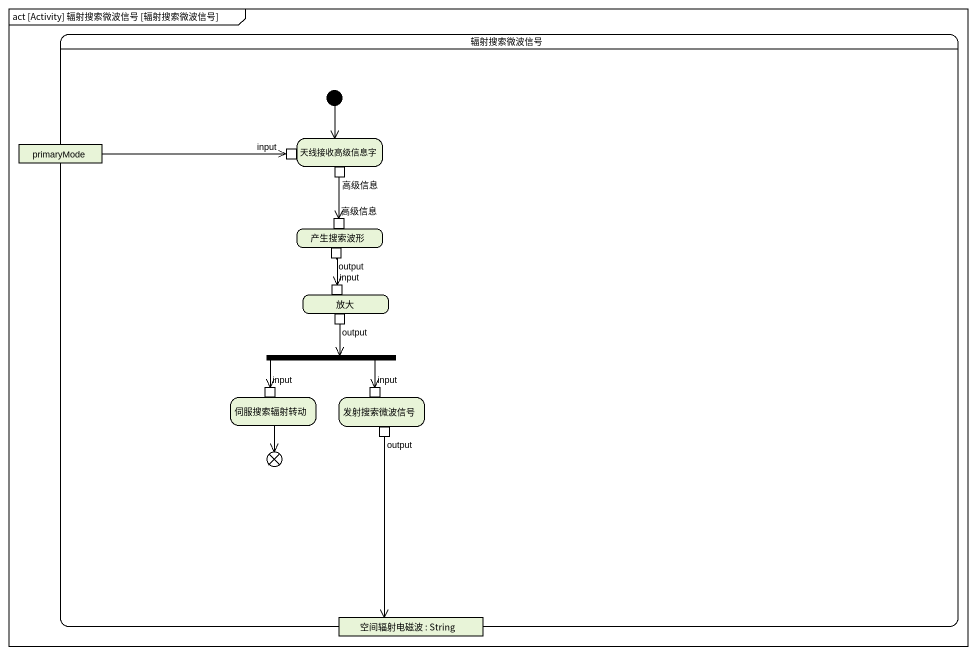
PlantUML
@startuml
mainframe act [Activity] 辐射搜索微波信号 [辐射搜索微波信号]
hide empty description
state 辐射搜索微波信号 {
  state primaryMode <<object>>
  state 天线接收高级信息字 {
    state input <<inputPin>>
    state 高级信息 <<outputPin>>
  }
  state 产生搜索波形 {
    state "高级信息" as 高级信息_2 <<inputPin>>
    state output <<outputPin>>
  }
  state 放大 {
    state "input" as input_2 <<inputPin>>
    state "output" as output_2 <<outputPin>>
  }
  state fork1 <<fork>>
  state 伺服搜索辐射转动 {
    state "input" as input_3 <<inputPin>>
  }
  state 发射搜索微波信号 {
    state "input" as input_4 <<inputPin>>
    state "output" as output_3 <<outputPin>>
  }
  state flowfinal1 <<end>>
  state "空间辐射电磁波 : String" as 空间辐射电磁波 <<object>>
  [*] --> 天线接收高级信息字
}
primaryMode -right-> input
高级信息 --> 高级信息_2
output --> input_2
output_2 --> fork1
fork1 -left-> input_3
fork1 --> input_4
伺服搜索辐射转动 --> flowfinal1
output_3 --> 空间辐射电磁波
@enduml
